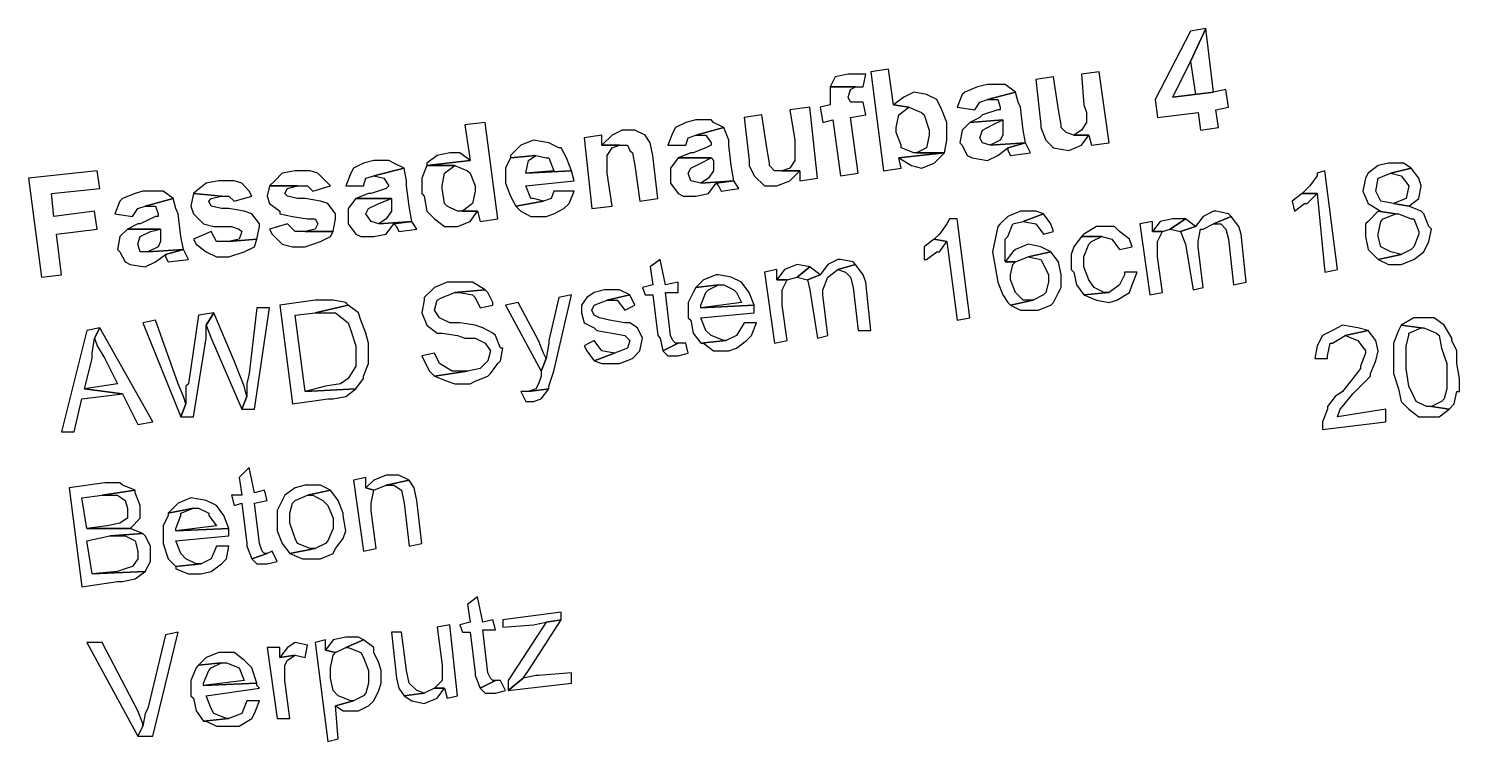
# Model space of a CAD drawing. Header units: metres. Extents: x 2713679.5 to 2713747.3, y 1226017.1 to 1226104.2.
# Drawn here: x 2713720.59 to 2713721.669, y 1226037.678 to 1226038.215 of the extents above; entities that cross this region are included whole.
import ezdxf

# ---------------------------------------------------------------- set-up
doc = ezdxf.new("R2010")
doc.units = ezdxf.units.M
doc.header["$MEASUREMENT"] = 0
doc.layers.add('texte', color=7, linetype='Continuous', true_color=0x000000)

msp = doc.modelspace()

# ---------------------------------------------------------------- linework, layer by layer
at = {"layer": 'texte'}
for points in [[(2713721.4775, 1226038.2151), (2713721.466, 1226038.2132), (2713721.4393, 1226038.1615), (2713721.4412, 1226038.1481), (2713721.4718, 1226038.1519), (2713721.4737, 1226038.1386), (2713721.4871, 1226038.1405), (2713721.4852, 1226038.1539), (2713721.4947, 1226038.1558), (2713721.4928, 1226038.1692), (2713721.4833, 1226038.1672), (2713721.4527, 1226038.1634), (2713721.466, 1226038.1902)], [(2713721.4775, 1226038.2151), (2713721.466, 1226038.1902), (2713721.4699, 1226038.1653), (2713721.4527, 1226038.1634), (2713721.4833, 1226038.1672)], [(2713721.2078, 1226038.1806), (2713721.2078, 1226038.1806), (2713721.1982, 1226038.1787), (2713721.1944, 1226038.1711), (2713721.1944, 1226038.1711), (2713721.2135, 1226038.1711), (2713721.2193, 1226038.1711), (2713721.2212, 1226038.1806), (2713721.2193, 1226038.1806)], [(2713721.2384, 1226038.1845), (2713721.225, 1226038.1826), (2713721.2346, 1226038.1079), (2713721.248, 1226038.1099), (2713721.2461, 1226038.1175), (2713721.2805, 1226038.1213), (2713721.2594, 1226038.1213), (2713721.2575, 1226038.1213), (2713721.248, 1226038.1252), (2713721.248, 1226038.1271), (2713721.2441, 1226038.1366), (2713721.2441, 1226038.1405), (2713721.2461, 1226038.15), (2713721.2537, 1226038.1558), (2713721.2422, 1226038.1577)], [(2713721.3627, 1226038.1787), (2713721.3494, 1226038.1768), (2713721.3532, 1226038.1424), (2713721.3532, 1226038.1405), (2713721.357, 1226038.1309), (2713721.3627, 1226038.1252), (2713721.3627, 1226038.1252), (2713721.3742, 1226038.1232), (2713721.3742, 1226038.1232), (2713721.3838, 1226038.1271), (2713721.3838, 1226038.1271), (2713721.3895, 1226038.1347), (2713721.378, 1226038.1347), (2713721.3723, 1226038.1366), (2713721.3685, 1226038.1405), (2713721.3685, 1226038.1424), (2713721.3666, 1226038.1539)], [(2713721.3972, 1226038.1826), (2713721.3838, 1226038.1806), (2713721.3857, 1226038.1577), (2713721.3876, 1226038.1519), (2713721.3876, 1226038.1443), (2713721.3838, 1226038.1386), (2713721.378, 1226038.1347), (2713721.3895, 1226038.1347), (2713721.3914, 1226038.1271), (2713721.4048, 1226038.129)], [(2713721.1944, 1226038.1711), (2713721.1944, 1226038.1615), (2713721.1944, 1226038.1577), (2713721.1868, 1226038.1558), (2713721.1887, 1226038.1443), (2713721.1963, 1226038.1462), (2713721.2021, 1226038.1041), (2713721.2154, 1226038.106), (2713721.2097, 1226038.1481), (2713721.2212, 1226038.15), (2713721.2193, 1226038.1596), (2713721.2097, 1226038.1596), (2713721.2078, 1226038.1634), (2713721.2097, 1226038.1692), (2713721.2135, 1226038.1711)], [(2713721.2575, 1226038.1672), (2713721.2499, 1226038.1634), (2713721.2422, 1226038.1577), (2713721.2537, 1226038.1558), (2713721.2537, 1226038.1558), (2713721.2633, 1226038.1519), (2713721.2652, 1226038.15), (2713721.269, 1226038.1386), (2713721.269, 1226038.1347), (2713721.2671, 1226038.1252), (2713721.2594, 1226038.1213), (2713721.2805, 1226038.1213), (2713721.2824, 1226038.1309), (2713721.2824, 1226038.1424), (2713721.2824, 1226038.1443), (2713721.2786, 1226038.1539), (2713721.2747, 1226038.1615), (2713721.2671, 1226038.1653)], [(2713721.313, 1226038.173), (2713721.3054, 1226038.1711), (2713721.2958, 1226038.1672), (2713721.2939, 1226038.1653), (2713721.2901, 1226038.1558), (2713721.3034, 1226038.1539), (2713721.3073, 1226038.1596), (2713721.313, 1226038.1615), (2713721.3341, 1226038.1672), (2713721.3264, 1226038.173), (2713721.3226, 1226038.173)], [(2713721.3341, 1226038.1672), (2713721.313, 1226038.1615), (2713721.3207, 1226038.1615), (2713721.3226, 1226038.1558), (2713721.3226, 1226038.1539), (2713721.3207, 1226038.1539), (2713721.3092, 1226038.15), (2713721.3073, 1226038.1481), (2713721.2996, 1226038.1443), (2713721.3245, 1226038.1462), (2713721.3245, 1226038.1424), (2713721.3245, 1226038.1347), (2713721.3226, 1226038.1309), (2713721.3149, 1226038.1271), (2713721.3417, 1226038.129), (2713721.3398, 1226038.1386), (2713721.3379, 1226038.1558), (2713721.336, 1226038.1596)], [(2713721.1791, 1226038.1558), (2713721.1638, 1226038.1539), (2713721.1676, 1226038.1309), (2713721.1676, 1226038.1252), (2713721.1676, 1226038.1156), (2713721.1638, 1226038.1099), (2713721.1581, 1226038.1079), (2713721.1714, 1226038.1079), (2713721.1714, 1226038.1003), (2713721.1848, 1226038.1022)], [(2713721.093, 1226038.1462), (2713721.0854, 1226038.1443), (2713721.0777, 1226038.1405), (2713721.0758, 1226038.1366), (2713721.072, 1226038.1271), (2713721.0854, 1226038.1271), (2713721.0873, 1226038.1328), (2713721.093, 1226038.1347), (2713721.1141, 1226038.1405), (2713721.1064, 1226038.1443), (2713721.1045, 1226038.1462)], [(2713721.1428, 1226038.15), (2713721.1294, 1226038.1481), (2713721.1332, 1226038.1156), (2713721.1332, 1226038.1118), (2713721.137, 1226038.1041), (2713721.1447, 1226038.0965), (2713721.1447, 1226038.0965), (2713721.1542, 1226038.0965), (2713721.1542, 1226038.0965), (2713721.1638, 1226038.1003), (2713721.1638, 1226038.1003), (2713721.1714, 1226038.1079), (2713721.1581, 1226038.1079), (2713721.1523, 1226038.1079), (2713721.1485, 1226038.1118), (2713721.1485, 1226038.1137), (2713721.1466, 1226038.1252)], [(2713721.2996, 1226038.1443), (2713721.2939, 1226038.1386), (2713721.292, 1226038.129), (2713721.2939, 1226038.1271), (2713721.2977, 1226038.1194), (2713721.3015, 1226038.1175), (2713721.313, 1226038.1156), (2713721.3207, 1226038.1194), (2713721.3283, 1226038.1252), (2713721.3417, 1226038.129), (2713721.3417, 1226038.129), (2713721.3149, 1226038.1271), (2713721.3092, 1226038.129), (2713721.3073, 1226038.1328), (2713721.3092, 1226038.1386), (2713721.3168, 1226038.1424), (2713721.3245, 1226038.1462)], [(2713720.9342, 1226038.1443), (2713720.9189, 1226038.1424), (2713720.9228, 1226038.1156), (2713720.8902, 1226038.1118), (2713720.9113, 1226038.1118), (2713720.9113, 1226038.1118), (2713720.9208, 1226038.1079), (2713720.9228, 1226038.106), (2713720.9266, 1226038.0965), (2713720.9266, 1226038.0926), (2713720.9247, 1226038.0831), (2713720.917, 1226038.0773), (2713720.9285, 1226038.0773), (2713720.9304, 1226038.0697), (2713720.9438, 1226038.0716)], [(2713721.0222, 1226038.1347), (2713721.0088, 1226038.1328), (2713721.0146, 1226038.0793), (2713721.0299, 1226038.0812), (2713721.0261, 1226038.106), (2713721.0261, 1226038.1099), (2713721.0261, 1226038.1194), (2713721.0299, 1226038.1252), (2713721.0356, 1226038.1271), (2713721.0222, 1226038.1271)], [(2713721.0395, 1226038.1386), (2713721.0375, 1226038.1386), (2713721.0299, 1226038.1347), (2713721.0222, 1226038.1271), (2713721.0356, 1226038.1271), (2713721.0414, 1226038.1271), (2713721.0433, 1226038.1232), (2713721.0452, 1226038.1213), (2713721.0471, 1226038.1118), (2713721.0509, 1226038.085), (2713721.0643, 1226038.0869), (2713721.0605, 1226038.1194), (2713721.0586, 1226038.129), (2713721.0548, 1226038.1347), (2713721.0471, 1226038.1386)], [(2713721.1141, 1226038.1405), (2713721.093, 1226038.1347), (2713721.1007, 1226038.1347), (2713721.1045, 1226038.129), (2713721.1045, 1226038.1271), (2713721.1007, 1226038.1252), (2713721.0911, 1226038.1213), (2713721.0892, 1226038.1213), (2713721.0796, 1226038.1175), (2713721.1045, 1226038.1175), (2713721.1064, 1226038.1156), (2713721.1064, 1226038.1079), (2713721.1026, 1226038.1022), (2713721.0968, 1226038.0984), (2713721.1217, 1226038.1003), (2713721.1198, 1226038.1118), (2713721.1179, 1226038.1271), (2713721.1179, 1226038.1309)], [(2713720.9706, 1226038.1309), (2713720.9706, 1226038.1309), (2713720.961, 1226038.1271), (2713720.9534, 1226038.1194), (2713720.9534, 1226038.1175), (2713720.9725, 1226038.1194), (2713720.9801, 1226038.1175), (2713720.9821, 1226038.1175), (2713720.9859, 1226038.1079), (2713720.9648, 1226038.106), (2713720.9993, 1226038.1079), (2713720.9955, 1226038.1175), (2713720.9916, 1226038.1252), (2713720.9897, 1226038.1252), (2713720.9821, 1226038.129)], [(2713721.3417, 1226038.129), (2713721.3283, 1226038.1252), (2713721.3283, 1226038.1232), (2713721.3302, 1226038.1194), (2713721.3455, 1226038.1213)], [(2713720.8501, 1226038.1156), (2713720.8424, 1226038.1137), (2713720.8348, 1226038.1099), (2713720.8328, 1226038.106), (2713720.829, 1226038.0965), (2713720.8424, 1226038.0965), (2713720.8443, 1226038.1022), (2713720.8501, 1226038.1041), (2713720.873, 1226038.1099), (2713720.8654, 1226038.1137), (2713720.8615, 1226038.1156)], [(2713720.9075, 1226038.1213), (2713720.8979, 1226038.1194), (2713720.8902, 1226038.1137), (2713720.8902, 1226038.1118), (2713720.9228, 1226038.1156), (2713720.9151, 1226038.1213)], [(2713720.9534, 1226038.1175), (2713720.9495, 1226038.1099), (2713720.9495, 1226038.0984), (2713720.9534, 1226038.0888), (2713720.9572, 1226038.0812), (2713720.9782, 1226038.085), (2713720.9706, 1226038.0869), (2713720.9687, 1226038.0869), (2713720.9648, 1226038.0965), (2713721.0012, 1226038.1003), (2713720.9993, 1226038.1079), (2713720.9648, 1226038.106), (2713720.9648, 1226038.106), (2713720.9668, 1226038.1156), (2713720.9725, 1226038.1194)], [(2713721.0796, 1226038.1175), (2713721.0739, 1226038.1099), (2713721.0739, 1226038.1022), (2713721.0739, 1226038.0984), (2713721.0796, 1226038.0907), (2713721.0834, 1226038.0888), (2713721.093, 1226038.0888), (2713721.1026, 1226038.0907), (2713721.1083, 1226038.0984), (2713721.1217, 1226038.1003), (2713721.1217, 1226038.1003), (2713721.0968, 1226038.0984), (2713721.0892, 1226038.1003), (2713721.0873, 1226038.106), (2713721.0892, 1226038.1099), (2713721.0968, 1226038.1137), (2713721.1045, 1226038.1175)], [(2713721.2805, 1226038.1213), (2713721.2461, 1226038.1175), (2713721.2461, 1226038.1175), (2713721.2556, 1226038.1118), (2713721.2633, 1226038.1099), (2713721.2728, 1226038.1137), (2713721.2786, 1226038.1194)], [(2713721.6153, 1226038.1137), (2713721.6076, 1226038.1118), (2713721.6, 1226038.106), (2713721.598, 1226038.1022), (2713721.5961, 1226038.0926), (2713721.6, 1226038.0831), (2713721.6, 1226038.0831), (2713721.6095, 1226038.0773), (2713721.6076, 1226038.0773), (2713721.621, 1226038.0754), (2713721.6229, 1226038.0754), (2713721.6325, 1226038.0716), (2713721.6344, 1226038.0716), (2713721.6382, 1226038.062), (2713721.6382, 1226038.0601), (2713721.6344, 1226038.0506), (2713721.6325, 1226038.0486), (2713721.6248, 1226038.0448), (2713721.6076, 1226038.041), (2713721.6153, 1226038.0372), (2713721.6248, 1226038.0372), (2713721.6344, 1226038.041), (2713721.642, 1226038.0467), (2713721.6459, 1226038.0544), (2713721.6478, 1226038.0639), (2713721.6459, 1226038.0659), (2713721.642, 1226038.0754), (2713721.6401, 1226038.0773), (2713721.6306, 1226038.0812), (2713721.6306, 1226038.0812), (2713721.6191, 1226038.0831), (2713721.6095, 1226038.085), (2713721.6057, 1226038.0926), (2713721.6076, 1226038.1022), (2713721.6172, 1226038.106), (2713721.6325, 1226038.1099), (2713721.6267, 1226038.1137)], [(2713720.6416, 1226038.1079), (2713720.5899, 1226038.1022), (2713720.5995, 1226038.0276), (2713720.6148, 1226038.0295), (2713720.6109, 1226038.0601), (2713720.6416, 1226038.0639), (2713720.6396, 1226038.0773), (2713720.609, 1226038.0735), (2713720.6071, 1226038.0907), (2713720.6435, 1226038.0946)], [(2713720.7908, 1226038.1079), (2713720.7812, 1226038.106), (2713720.7755, 1226038.1003), (2713720.7716, 1226038.0965), (2713720.7927, 1226038.0965), (2713720.8003, 1226038.0965), (2713720.8042, 1226038.0926), (2713720.8175, 1226038.0965), (2713720.8156, 1226038.0984), (2713720.808, 1226038.106), (2713720.8022, 1226038.1079)], [(2713720.873, 1226038.1099), (2713720.8501, 1226038.1041), (2713720.8577, 1226038.1022), (2713720.8615, 1226038.0965), (2713720.8615, 1226038.0965), (2713720.8596, 1226038.0946), (2713720.8482, 1226038.0907), (2713720.8462, 1226038.0907), (2713720.8367, 1226038.0869), (2713720.8635, 1226038.0869), (2713720.8635, 1226038.0831), (2713720.8635, 1226038.0773), (2713720.8596, 1226038.0716), (2713720.8539, 1226038.0678), (2713720.8788, 1226038.0697), (2713720.8768, 1226038.0812), (2713720.8749, 1226038.0965), (2713720.8749, 1226038.1003)], [(2713720.8902, 1226038.1118), (2713720.8864, 1226038.1022), (2713720.8864, 1226038.0907), (2713720.8883, 1226038.0888), (2713720.8902, 1226038.0773), (2713720.896, 1226038.0716), (2713720.9036, 1226038.0659), (2713720.9132, 1226038.0659), (2713720.9228, 1226038.0697), (2713720.9228, 1226038.0697), (2713720.9285, 1226038.0773), (2713720.917, 1226038.0773), (2713720.9132, 1226038.0773), (2713720.9055, 1226038.0812), (2713720.9036, 1226038.0831), (2713720.9017, 1226038.0946), (2713720.9017, 1226038.0965), (2713720.9036, 1226038.106), (2713720.9113, 1226038.1118)], [(2713721.5674, 1226038.1079), (2713721.5617, 1226038.106), (2713721.5617, 1226038.1041), (2713721.556, 1226038.0965), (2713721.5502, 1226038.0907), (2713721.5617, 1226038.0907), (2713721.5674, 1226038.0314), (2713721.577, 1226038.0333)], [(2713721.6325, 1226038.1099), (2713721.6172, 1226038.106), (2713721.6248, 1226038.1041), (2713721.6306, 1226038.0965), (2713721.6286, 1226038.0869), (2713721.6191, 1226038.0831), (2713721.6306, 1226038.0812), (2713721.6382, 1226038.0869), (2713721.6401, 1226038.0965), (2713721.6382, 1226038.1022)], [(2713720.676, 1226038.0926), (2713720.6702, 1226038.0907), (2713720.6607, 1226038.0869), (2713720.6588, 1226038.085), (2713720.6549, 1226038.0754), (2713720.6683, 1226038.0735), (2713720.6722, 1226038.0793), (2713720.6779, 1226038.0812), (2713720.6989, 1226038.0869), (2713720.6913, 1226038.0926), (2713720.6875, 1226038.0926)], [(2713720.7142, 1226038.0907), (2713720.7123, 1226038.0812), (2713720.7142, 1226038.0754), (2713720.72, 1226038.0697), (2713720.7219, 1226038.0678), (2713720.7295, 1226038.0659), (2713720.7429, 1226038.0659), (2713720.7487, 1226038.0639), (2713720.7506, 1226038.062), (2713720.7487, 1226038.0563), (2713720.741, 1226038.0544), (2713720.7621, 1226038.0563), (2713720.764, 1226038.0659), (2713720.764, 1226038.0678), (2713720.7582, 1226038.0754), (2713720.7525, 1226038.0773), (2713720.741, 1226038.0793), (2713720.7353, 1226038.0793), (2713720.7276, 1226038.0812), (2713720.7257, 1226038.085), (2713720.7276, 1226038.0869), (2713720.7353, 1226038.0888)], [(2713720.7334, 1226038.1003), (2713720.7238, 1226038.0984), (2713720.7162, 1226038.0926), (2713720.7142, 1226038.0907), (2713720.7353, 1226038.0888), (2713720.741, 1226038.0888), (2713720.7449, 1226038.085), (2713720.7582, 1226038.0888), (2713720.7563, 1226038.0926), (2713720.7506, 1226038.0984), (2713720.7449, 1226038.1003)], [(2713720.7716, 1226038.0965), (2713720.7697, 1226038.0888), (2713720.7716, 1226038.0831), (2713720.7793, 1226038.0773), (2713720.7793, 1226038.0754), (2713720.7889, 1226038.0735), (2713720.8003, 1226038.0716), (2713720.8061, 1226038.0716), (2713720.808, 1226038.0678), (2713720.8061, 1226038.0639), (2713720.7984, 1226038.062), (2713720.8195, 1226038.062), (2713720.8214, 1226038.0716), (2713720.8214, 1226038.0754), (2713720.8156, 1226038.0831), (2713720.8099, 1226038.085), (2713720.7984, 1226038.0869), (2713720.7927, 1226038.0869), (2713720.785, 1226038.0888), (2713720.7831, 1226038.0907), (2713720.785, 1226038.0946), (2713720.7927, 1226038.0965)], [(2713720.9859, 1226038.0926), (2713720.984, 1226038.0869), (2713720.9782, 1226038.085), (2713720.9572, 1226038.0812), (2713720.961, 1226038.0773), (2713720.9687, 1226038.0735), (2713720.9801, 1226038.0735), (2713720.9859, 1226038.0754), (2713720.9935, 1226038.0793), (2713720.9974, 1226038.0831), (2713721.0012, 1226038.0926)], [(2713721.1217, 1226038.1003), (2713721.1083, 1226038.0984), (2713721.1102, 1226038.0965), (2713721.1121, 1226038.0926), (2713721.1255, 1226038.0946)], [(2713721.5502, 1226038.0907), (2713721.5426, 1226038.085), (2713721.5445, 1226038.0773), (2713721.5445, 1226038.0773), (2713721.5521, 1226038.0831), (2713721.554, 1226038.0831), (2713721.5617, 1226038.0907)], [(2713720.6989, 1226038.0869), (2713720.6779, 1226038.0812), (2713720.6855, 1226038.0812), (2713720.6875, 1226038.0754), (2713720.6875, 1226038.0735), (2713720.6855, 1226038.0735), (2713720.6741, 1226038.0678), (2713720.6722, 1226038.0678), (2713720.6645, 1226038.0639), (2713720.6894, 1226038.0639), (2713720.6894, 1226038.062), (2713720.6894, 1226038.0544), (2713720.6875, 1226038.0506), (2713720.6798, 1226038.0467), (2713720.7066, 1226038.0486), (2713720.7047, 1226038.0582), (2713720.7028, 1226038.0754), (2713720.7009, 1226038.0793)], [(2713720.8367, 1226038.0869), (2713720.8309, 1226038.0793), (2713720.8309, 1226038.0716), (2713720.8309, 1226038.0678), (2713720.8367, 1226038.0601), (2713720.8405, 1226038.0582), (2713720.8501, 1226038.0582), (2713720.8596, 1226038.0601), (2713720.8654, 1226038.0678), (2713720.8788, 1226038.0697), (2713720.8788, 1226038.0697), (2713720.8539, 1226038.0678), (2713720.8482, 1226038.0697), (2713720.8443, 1226038.0754), (2713720.8462, 1226038.0793), (2713720.8539, 1226038.0831), (2713720.8635, 1226038.0869)], [(2713720.8788, 1226038.0697), (2713720.8654, 1226038.0678), (2713720.8673, 1226038.0659), (2713720.8692, 1226038.062), (2713720.8826, 1226038.0639)], [(2713721.2901, 1226038.0716), (2713721.2843, 1226038.0716), (2713721.2824, 1226038.0678), (2713721.2767, 1226038.0601), (2713721.2728, 1226038.0563), (2713721.2824, 1226038.0544), (2713721.2901, 1226037.9951), (2713721.2996, 1226037.997)], [(2713721.3398, 1226038.0773), (2713721.3379, 1226038.0773), (2713721.3283, 1226038.0735), (2713721.3226, 1226038.0678), (2713721.3207, 1226038.0659), (2713721.3187, 1226038.0563), (2713721.3168, 1226038.0467), (2713721.3187, 1226038.0353), (2713721.3207, 1226038.0238), (2713721.3245, 1226038.0142), (2713721.3283, 1226038.0085), (2713721.3302, 1226038.0066), (2713721.3474, 1226038.0104), (2713721.3398, 1226038.0104), (2713721.3341, 1226038.0161), (2713721.3302, 1226038.0257), (2713721.3302, 1226038.0295), (2713721.3321, 1226038.0372), (2713721.3341, 1226038.0391), (2713721.3264, 1226038.0391), (2713721.3264, 1226038.0486), (2713721.3264, 1226038.0563), (2713721.3283, 1226038.0582), (2713721.3321, 1226038.0678), (2713721.3398, 1226038.0697), (2713721.3551, 1226038.0754), (2713721.3494, 1226038.0773)], [(2713721.3551, 1226038.0754), (2713721.3398, 1226038.0697), (2713721.3398, 1226038.0697), (2713721.3494, 1226038.0678), (2713721.3551, 1226038.0601), (2713721.3627, 1226038.062), (2713721.3608, 1226038.0678)], [(2713721.4374, 1226038.0697), (2713721.4278, 1226038.0678), (2713721.4354, 1226038.0142), (2713721.445, 1226038.0161), (2713721.4412, 1226038.0429), (2713721.4412, 1226038.0448), (2713721.4412, 1226038.0544), (2713721.445, 1226038.062), (2713721.4374, 1226038.062)], [(2713721.4527, 1226038.0716), (2713721.4431, 1226038.0697), (2713721.4374, 1226038.062), (2713721.445, 1226038.062), (2713721.4507, 1226038.0639), (2713721.4622, 1226038.0716), (2713721.4622, 1226038.0716)], [(2713721.4622, 1226038.0716), (2713721.4507, 1226038.0639), (2713721.4584, 1226038.062), (2713721.4699, 1226038.0659)], [(2713721.4852, 1226038.0773), (2713721.4833, 1226038.0773), (2713721.4756, 1226038.0735), (2713721.4699, 1226038.0659), (2713721.4584, 1226038.062), (2713721.4622, 1226038.0525), (2713721.468, 1226038.018), (2713721.4756, 1226038.0199), (2713721.4718, 1226038.0506), (2713721.4718, 1226038.0544), (2713721.4737, 1226038.0639), (2713721.4756, 1226038.0639), (2713721.4833, 1226038.0678), (2713721.4967, 1226038.0735), (2713721.4947, 1226038.0754)], [(2713721.4967, 1226038.0735), (2713721.4833, 1226038.0678), (2713721.489, 1226038.0678), (2713721.4928, 1226038.0639), (2713721.4947, 1226038.0563), (2713721.4986, 1226038.0219), (2713721.5081, 1226038.0238), (2713721.5043, 1226038.0601), (2713721.5024, 1226038.0659)], [(2713721.6076, 1226038.0773), (2713721.6, 1226038.0697), (2713721.598, 1226038.0678), (2713721.598, 1226038.0582), (2713721.6, 1226038.0486), (2713721.6076, 1226038.041), (2713721.6248, 1226038.0448), (2713721.6172, 1226038.0467), (2713721.6095, 1226038.0506), (2713721.6076, 1226038.0582), (2713721.6076, 1226038.0601), (2713721.6095, 1226038.0697), (2713721.6114, 1226038.0716), (2713721.621, 1226038.0754)], [(2713720.6645, 1226038.0639), (2713720.6588, 1226038.0582), (2713720.6569, 1226038.0486), (2713720.6588, 1226038.0467), (2713720.6626, 1226038.0391), (2713720.6664, 1226038.0372), (2713720.6779, 1226038.0353), (2713720.6855, 1226038.0391), (2713720.6932, 1226038.0448), (2713720.7066, 1226038.0486), (2713720.7066, 1226038.0486), (2713720.6798, 1226038.0467), (2713720.6741, 1226038.0467), (2713720.6722, 1226038.0525), (2713720.6741, 1226038.0582), (2713720.6817, 1226038.062), (2713720.6894, 1226038.0639)], [(2713720.7276, 1226038.062), (2713720.7142, 1226038.0563), (2713720.7162, 1226038.0525), (2713720.7238, 1226038.0467), (2713720.7315, 1226038.0429), (2713720.741, 1226038.0429), (2713720.7525, 1226038.0467), (2713720.7602, 1226038.0506), (2713720.7621, 1226038.0563), (2713720.741, 1226038.0544), (2713720.7315, 1226038.0544)], [(2713720.785, 1226038.0678), (2713720.7716, 1226038.0639), (2713720.7735, 1226038.0601), (2713720.7812, 1226038.0525), (2713720.7889, 1226038.0506), (2713720.7984, 1226038.0506), (2713720.8099, 1226038.0544), (2713720.8175, 1226038.0582), (2713720.8195, 1226038.062), (2713720.7984, 1226038.062), (2713720.7908, 1226038.062)], [(2713721.3838, 1226038.0582), (2713721.378, 1226038.0506), (2713721.3761, 1226038.0448), (2713721.3761, 1226038.0333), (2713721.378, 1226038.0314), (2713721.38, 1226038.0219), (2713721.3857, 1226038.0142), (2713721.4048, 1226038.0161), (2713721.401, 1226038.0161), (2713721.3934, 1226038.0199), (2713721.3895, 1226038.0257), (2713721.3857, 1226038.0353), (2713721.3857, 1226038.0429), (2713721.3895, 1226038.0525), (2713721.3914, 1226038.0544), (2713721.3991, 1226038.0582)], [(2713721.3972, 1226038.0659), (2713721.3953, 1226038.0659), (2713721.3857, 1226038.0601), (2713721.3838, 1226038.0582), (2713721.3991, 1226038.0582), (2713721.4067, 1226038.0563), (2713721.4125, 1226038.0486), (2713721.422, 1226038.0506), (2713721.4201, 1226038.0563), (2713721.4125, 1226038.062), (2713721.4087, 1226038.0659)], [(2713720.7066, 1226038.0486), (2713720.6932, 1226038.0448), (2713720.6932, 1226038.0429), (2713720.6951, 1226038.0391), (2713720.7104, 1226038.041)], [(2713721.2728, 1226038.0563), (2713721.2652, 1226038.0506), (2713721.2652, 1226038.041), (2713721.2671, 1226038.041), (2713721.2747, 1226038.0467), (2713721.2767, 1226038.0467), (2713721.2824, 1226038.0544)], [(2713721.3436, 1226038.0525), (2713721.3436, 1226038.0525), (2713721.3341, 1226038.0486), (2713721.3321, 1226038.0467), (2713721.3264, 1226038.0391), (2713721.3341, 1226038.0391), (2713721.3436, 1226038.0429), (2713721.3608, 1226038.0467), (2713721.3532, 1226038.0506)], [(2713721.0662, 1226038.041), (2713721.0586, 1226038.0353), (2713721.0605, 1226038.0219), (2713721.0528, 1226038.0199), (2713721.0548, 1226038.0142), (2713721.0605, 1226038.0142), (2713721.0643, 1226037.9836), (2713721.0662, 1226037.9817), (2713721.0681, 1226037.9721), (2713721.0796, 1226037.9779), (2713721.0777, 1226037.9779), (2713721.0758, 1226037.9798), (2713721.0739, 1226037.9836), (2713721.0701, 1226038.0161), (2713721.0796, 1226038.0161), (2713721.0796, 1226038.0238), (2713721.0701, 1226038.0219)], [(2713721.1695, 1226038.0372), (2713721.16, 1226038.0333), (2713721.1542, 1226038.0257), (2713721.1619, 1226038.0257), (2713721.1695, 1226038.0276), (2713721.1791, 1226038.0353), (2713721.1791, 1226038.0353)], [(2713721.2021, 1226038.041), (2713721.2001, 1226038.041), (2713721.1925, 1226038.0372), (2713721.1868, 1226038.0295), (2713721.1772, 1226038.0257), (2713721.1791, 1226038.018), (2713721.1848, 1226037.9817), (2713721.1925, 1226037.9836), (2713721.1887, 1226038.0142), (2713721.1887, 1226038.018), (2713721.1925, 1226038.0276), (2713721.1925, 1226038.0276), (2713721.2001, 1226038.0333), (2713721.2135, 1226038.0372), (2713721.2116, 1226038.0391)], [(2713721.2135, 1226038.0372), (2713721.2001, 1226038.0333), (2713721.2059, 1226038.0314), (2713721.2097, 1226038.0276), (2713721.2116, 1226038.0199), (2713721.2154, 1226037.9874), (2713721.225, 1226037.9874), (2713721.2212, 1226038.0238), (2713721.2193, 1226038.0295)], [(2713721.3608, 1226038.0467), (2713721.3436, 1226038.0429), (2713721.3436, 1226038.0429), (2713721.3532, 1226038.041), (2713721.3551, 1226038.0372), (2713721.3589, 1226038.0295), (2713721.3589, 1226038.0238), (2713721.357, 1226038.0161), (2713721.3551, 1226038.0142), (2713721.3474, 1226038.0104), (2713721.3302, 1226038.0066), (2713721.3379, 1226038.0027), (2713721.3494, 1226038.0027), (2713721.3513, 1226038.0027), (2713721.3608, 1226038.0066), (2713721.3627, 1226038.0085), (2713721.3666, 1226038.0161), (2713721.3685, 1226038.0199), (2713721.3685, 1226038.0295), (2713721.3666, 1226038.0391)], [(2713721.1102, 1226038.0295), (2713721.1083, 1226038.0295), (2713721.0988, 1226038.0257), (2713721.093, 1226038.0199), (2713721.1102, 1226038.0219), (2713721.1141, 1226038.0219), (2713721.1217, 1226038.018), (2713721.1236, 1226038.0161), (2713721.1274, 1226038.0085), (2713721.0968, 1226038.0046), (2713721.137, 1226038.0066), (2713721.1332, 1226038.0161), (2713721.1274, 1226038.0238), (2713721.1274, 1226038.0238), (2713721.1198, 1226038.0276)], [(2713721.1542, 1226038.0333), (2713721.1447, 1226038.0314), (2713721.1523, 1226037.9779), (2713721.1619, 1226037.9798), (2713721.1581, 1226038.0066), (2713721.1581, 1226038.0085), (2713721.1581, 1226038.018), (2713721.1619, 1226038.0257), (2713721.1542, 1226038.0257)], [(2713721.1791, 1226038.0353), (2713721.1695, 1226038.0276), (2713721.1772, 1226038.0257), (2713721.1868, 1226038.0295)], [(2713721.4163, 1226038.0314), (2713721.4163, 1226038.0295), (2713721.4125, 1226038.0219), (2713721.4048, 1226038.0161), (2713721.3857, 1226038.0142), (2713721.3857, 1226038.0142), (2713721.3953, 1226038.0104), (2713721.4048, 1226038.0085), (2713721.4106, 1226038.0104), (2713721.4201, 1226038.0161), (2713721.422, 1226038.0219), (2713721.4259, 1226038.0314)], [(2713720.9094, 1226038.0238), (2713720.9055, 1226038.0238), (2713720.896, 1226038.0199), (2713720.8941, 1226038.018), (2713720.8883, 1226038.0123), (2713720.8883, 1226038.0104), (2713720.8864, 1226038.0008), (2713720.8902, 1226037.9913), (2713720.8902, 1226037.9913), (2713720.8979, 1226037.9855), (2713720.9017, 1226037.9855), (2713720.9132, 1226037.9836), (2713720.9189, 1226037.9817), (2713720.9266, 1226037.9817), (2713720.9342, 1226037.9779), (2713720.9381, 1226037.9721), (2713720.9362, 1226037.9645), (2713720.9304, 1226037.9587), (2713720.9304, 1226037.9587), (2713720.9208, 1226037.9568), (2713720.896, 1226037.953), (2713720.9055, 1226037.9492), (2713720.9113, 1226037.9473), (2713720.9228, 1226037.9473), (2713720.9266, 1226037.9492), (2713720.9362, 1226037.953), (2713720.9381, 1226037.9549), (2713720.9438, 1226037.9626), (2713720.9457, 1226037.9645), (2713720.9476, 1226037.974), (2713720.9457, 1226037.974), (2713720.9419, 1226037.9836), (2713720.94, 1226037.9855), (2713720.9323, 1226037.9893), (2713720.9266, 1226037.9913), (2713720.9151, 1226037.9932), (2713720.9075, 1226037.9932), (2713720.8998, 1226037.997), (2713720.896, 1226038.0027), (2713720.8979, 1226038.0104), (2713720.9017, 1226038.0123), (2713720.9113, 1226038.0161), (2713720.9342, 1226038.018), (2713720.9247, 1226038.0238), (2713720.9208, 1226038.0238)], [(2713720.9342, 1226038.018), (2713720.9113, 1226038.0161), (2713720.9151, 1226038.0161), (2713720.9247, 1226038.0142), (2713720.9266, 1226038.0123), (2713720.9304, 1226038.0046), (2713720.94, 1226038.0066), (2713720.94, 1226038.0085), (2713720.9362, 1226038.0161)], [(2713721.0241, 1226038.018), (2713721.0165, 1226038.0161), (2713721.0108, 1226038.0123), (2713721.0069, 1226038.0066), (2713721.0069, 1226038.0008), (2713721.0088, 1226037.9932), (2713721.0165, 1226037.9893), (2713721.0184, 1226037.9874), (2713721.0299, 1226037.9855), (2713721.0395, 1226037.9836), (2713721.0433, 1226037.9798), (2713721.0414, 1226037.974), (2713721.0318, 1226037.9702), (2713721.0165, 1226037.9645), (2713721.0222, 1226037.9626), (2713721.0337, 1226037.9626), (2713721.0356, 1226037.9626), (2713721.0452, 1226037.9664), (2713721.0452, 1226037.9664), (2713721.0509, 1226037.9721), (2713721.0528, 1226037.9817), (2713721.049, 1226037.9893), (2713721.0433, 1226037.9932), (2713721.0395, 1226037.9932), (2713721.028, 1226037.9951), (2713721.0203, 1226037.997), (2713721.0165, 1226037.9989), (2713721.0146, 1226038.0027), (2713721.0165, 1226038.0066), (2713721.0261, 1226038.0104), (2713721.0433, 1226038.0142), (2713721.0356, 1226038.018), (2713721.0337, 1226038.018)], [(2713721.093, 1226038.0199), (2713721.0911, 1226038.0161), (2713721.0873, 1226038.0085), (2713721.0873, 1226037.997), (2713721.0892, 1226037.9951), (2713721.0911, 1226037.9855), (2713721.0968, 1226037.9779), (2713721.116, 1226037.9798), (2713721.1141, 1226037.9798), (2713721.1045, 1226037.9836), (2713721.1007, 1226037.9874), (2713721.0968, 1226037.997), (2713721.137, 1226038.0008), (2713721.137, 1226038.0046), (2713721.137, 1226038.0066), (2713721.0968, 1226038.0046), (2713721.0968, 1226038.0066), (2713721.1007, 1226038.0161), (2713721.1026, 1226038.018), (2713721.1102, 1226038.0219)], [(2713720.7716, 1226038.0046), (2713720.7621, 1226038.0046), (2713720.7563, 1226037.9549), (2713720.7544, 1226037.9473), (2713720.7544, 1226037.9377), (2713720.7506, 1226037.9281), (2713720.7602, 1226037.9281)], [(2713720.8061, 1226038.0104), (2713720.7793, 1226038.0066), (2713720.7889, 1226037.932), (2713720.8156, 1226037.9358), (2713720.8195, 1226037.9358), (2713720.829, 1226037.9377), (2713720.8367, 1226037.9434), (2713720.7984, 1226037.9415), (2713720.7908, 1226037.9989), (2713720.8061, 1226038.0008), (2713720.8309, 1226038.0066), (2713720.829, 1226038.0085), (2713720.8195, 1226038.0104), (2713720.8175, 1226038.0104)], [(2713720.8309, 1226038.0066), (2713720.8061, 1226038.0008), (2713720.8099, 1226038.0008), (2713720.8195, 1226038.0008), (2713720.8214, 1226038.0008), (2713720.8309, 1226037.9932), (2713720.8328, 1226037.9874), (2713720.8367, 1226037.9759), (2713720.8367, 1226037.9721), (2713720.8367, 1226037.9626), (2713720.8367, 1226037.9606), (2713720.8309, 1226037.9511), (2713720.8252, 1226037.9473), (2713720.8252, 1226037.9473), (2713720.8137, 1226037.9453), (2713720.7984, 1226037.9415), (2713720.8367, 1226037.9434), (2713720.8424, 1226037.9511), (2713720.8424, 1226037.953), (2713720.8462, 1226037.9626), (2713720.8462, 1226037.9664), (2713720.8462, 1226037.9779), (2713720.8443, 1226037.9855), (2713720.8405, 1226037.9951), (2713720.8386, 1226038.0008)], [(2713720.9591, 1226038.0085), (2713720.9495, 1226038.0066), (2713720.9763, 1226037.9568), (2713720.9801, 1226037.9664), (2713720.9782, 1226037.9702), (2713720.9744, 1226037.9798)], [(2713720.9993, 1226038.0142), (2713720.9897, 1226038.0123), (2713720.9821, 1226037.9798), (2713720.9821, 1226037.9779), (2713720.9801, 1226037.9664), (2713720.9763, 1226037.9568), (2713720.9763, 1226037.953), (2713720.9744, 1226037.9473), (2713720.9725, 1226037.9434), (2713720.9668, 1226037.9415), (2713720.9821, 1226037.9434), (2713720.9821, 1226037.9453), (2713720.9859, 1226037.9568)], [(2713721.0433, 1226038.0142), (2713721.0261, 1226038.0104), (2713721.0337, 1226038.0104), (2713721.0395, 1226038.0027), (2713721.0471, 1226038.0066)], [(2713720.6855, 1226037.9951), (2713720.676, 1226037.9932), (2713720.7047, 1226037.9224), (2713720.7085, 1226037.932), (2713720.7066, 1226037.9377), (2713720.7028, 1226037.9473)], [(2713720.7295, 1226038.0008), (2713720.7181, 1226037.9989), (2713720.7104, 1226037.9473), (2713720.7085, 1226037.9453), (2713720.7085, 1226037.932), (2713720.7047, 1226037.9224), (2713720.7142, 1226037.9224), (2713720.7238, 1226037.9817), (2713720.7238, 1226037.9913)], [(2713720.7295, 1226038.0008), (2713720.7238, 1226037.9913), (2713720.7276, 1226037.9817), (2713720.7506, 1226037.9281), (2713720.7544, 1226037.9377), (2713720.7525, 1226037.9453), (2713720.7487, 1226037.9549), (2713720.7449, 1226037.9645)], [(2713721.6382, 1226037.997), (2713721.6344, 1226037.997), (2713721.6248, 1226037.9913), (2713721.6401, 1226037.9893), (2713721.642, 1226037.9893), (2713721.6516, 1226037.9855), (2713721.6535, 1226037.9836), (2713721.6554, 1226037.974), (2713721.6593, 1226037.9626), (2713721.6593, 1226037.9549), (2713721.6593, 1226037.9434), (2713721.6573, 1226037.9358), (2713721.6554, 1226037.9339), (2713721.6478, 1226037.93), (2713721.6612, 1226037.9281), (2713721.665, 1226037.932), (2713721.6669, 1226037.9415), (2713721.6688, 1226037.9415), (2713721.6688, 1226037.9511), (2713721.6669, 1226037.9626), (2713721.6669, 1226037.9721), (2713721.6631, 1226037.9798), (2713721.6631, 1226037.9817), (2713721.6573, 1226037.9913), (2713721.6573, 1226037.9913), (2713721.6497, 1226037.997), (2713721.6478, 1226037.997)], [(2713720.6435, 1226037.9893), (2713720.6339, 1226037.9874), (2713720.6148, 1226037.9109), (2713720.6243, 1226037.9109), (2713720.6301, 1226037.9358), (2713720.6607, 1226037.9396), (2713720.632, 1226037.9434), (2713720.6377, 1226037.9664), (2713720.6377, 1226037.9702), (2713720.6396, 1226037.9817)], [(2713720.6435, 1226037.9893), (2713720.6396, 1226037.9817), (2713720.6416, 1226037.9759), (2713720.6473, 1226037.9664), (2713720.6569, 1226037.9473), (2713720.632, 1226037.9434), (2713720.6607, 1226037.9396), (2713720.6722, 1226037.9166), (2713720.6836, 1226037.9186)], [(2713721.1294, 1226037.9932), (2713721.1294, 1226037.9932), (2713721.1236, 1226037.9836), (2713721.116, 1226037.9798), (2713721.0968, 1226037.9779), (2713721.0988, 1226037.9779), (2713721.1064, 1226037.9721), (2713721.1179, 1226037.9721), (2713721.1236, 1226037.974), (2713721.1313, 1226037.9798), (2713721.1351, 1226037.9836), (2713721.1389, 1226037.9932)], [(2713721.5808, 1226037.9913), (2713721.5732, 1226037.9874), (2713721.5655, 1226037.9836), (2713721.5617, 1226037.9759), (2713721.5598, 1226037.9664), (2713721.5693, 1226037.9664), (2713721.5693, 1226037.9683), (2713721.5713, 1226037.9779), (2713721.5732, 1226037.9779), (2713721.5827, 1226037.9836), (2713721.6, 1226037.9874), (2713721.5923, 1226037.9893)], [(2713721.6, 1226037.9874), (2713721.5827, 1226037.9836), (2713721.5827, 1226037.9836), (2713721.5923, 1226037.9798), (2713721.5923, 1226037.9798), (2713721.598, 1226037.9721), (2713721.598, 1226037.9702), (2713721.5942, 1226037.9606), (2713721.5942, 1226037.9587), (2713721.5885, 1226037.9511), (2713721.5808, 1226037.9415), (2713721.5751, 1226037.9377), (2713721.5693, 1226037.93), (2713721.5693, 1226037.9281), (2713721.5655, 1226037.9186), (2713721.5655, 1226037.9128), (2713721.6133, 1226037.9186), (2713721.6133, 1226037.9281), (2713721.577, 1226037.9224), (2713721.5789, 1226037.9281), (2713721.5808, 1226037.93), (2713721.5885, 1226037.9396), (2713721.5961, 1226037.9473), (2713721.6019, 1226037.953), (2713721.6019, 1226037.9549), (2713721.6057, 1226037.9645), (2713721.6076, 1226037.9721), (2713721.6057, 1226037.9798)], [(2713721.6248, 1226037.9913), (2713721.6229, 1226037.9874), (2713721.6191, 1226037.9779), (2713721.6191, 1226037.9779), (2713721.6191, 1226037.9683), (2713721.6191, 1226037.9568), (2713721.6191, 1226037.9549), (2713721.6229, 1226037.9434), (2713721.6248, 1226037.9339), (2713721.6306, 1226037.9281), (2713721.6382, 1226037.9224), (2713721.6478, 1226037.9224), (2713721.6535, 1226037.9224), (2713721.6612, 1226037.9281), (2713721.6478, 1226037.93), (2713721.644, 1226037.93), (2713721.6363, 1226037.9339), (2713721.6344, 1226037.9377), (2713721.6306, 1226037.9453), (2713721.6286, 1226037.9587), (2713721.6286, 1226037.9664), (2713721.6286, 1226037.9759), (2713721.6306, 1226037.9836), (2713721.6306, 1226037.9855), (2713721.6401, 1226037.9893)], [(2713721.0165, 1226037.9798), (2713721.0088, 1226037.9759), (2713721.0108, 1226037.9721), (2713721.0165, 1226037.9645), (2713721.0318, 1226037.9702), (2713721.0318, 1226037.9702), (2713721.0222, 1226037.9721)], [(2713721.0854, 1226037.9779), (2713721.0796, 1226037.9779), (2713721.0681, 1226037.9721), (2713721.072, 1226037.9683), (2713721.0796, 1226037.9683), (2713721.0873, 1226037.9702)], [(2713720.896, 1226037.9702), (2713720.8864, 1226037.9683), (2713720.8883, 1226037.9645), (2713720.8922, 1226037.9568), (2713720.896, 1226037.953), (2713720.9208, 1226037.9568), (2713720.9189, 1226037.9568), (2713720.9094, 1226037.9568), (2713720.8998, 1226037.9626)], [(2713720.961, 1226037.9415), (2713720.9648, 1226037.9339), (2713720.9706, 1226037.9339), (2713720.9763, 1226037.9358), (2713720.9821, 1226037.9434), (2713720.9668, 1226037.9415)], [(2713720.7563, 1226037.8841), (2713720.7487, 1226037.8765), (2713720.7506, 1226037.8631), (2713720.7429, 1226037.8631), (2713720.7449, 1226037.8554), (2713720.7506, 1226037.8573), (2713720.7544, 1226037.8267), (2713720.7544, 1226037.8248), (2713720.7582, 1226037.8153), (2713720.7697, 1226037.8191), (2713720.7678, 1226037.8191), (2713720.7659, 1226037.821), (2713720.764, 1226037.8267), (2713720.7602, 1226037.8573), (2713720.7697, 1226037.8593), (2713720.7678, 1226037.8669), (2713720.7602, 1226037.865)], [(2713720.8443, 1226037.8765), (2713720.8348, 1226037.8746), (2713720.8424, 1226037.821), (2713720.852, 1226037.8229), (2713720.8482, 1226037.8516), (2713720.8482, 1226037.8573), (2713720.8501, 1226037.8669), (2713720.8501, 1226037.8669), (2713720.8443, 1226037.8688)], [(2713720.8596, 1226037.8784), (2713720.8596, 1226037.8784), (2713720.8501, 1226037.8746), (2713720.8443, 1226037.8688), (2713720.8501, 1226037.8669), (2713720.8596, 1226037.8707), (2713720.8768, 1226037.8746), (2713720.8692, 1226037.8784)], [(2713720.6473, 1226037.8726), (2713720.6205, 1226037.8688), (2713720.6301, 1226037.7942), (2713720.6569, 1226037.798), (2713720.6607, 1226037.798), (2713720.6702, 1226037.8), (2713720.6779, 1226037.8057), (2713720.6377, 1226037.8038), (2713720.6339, 1226037.8287), (2713720.6511, 1226037.8325), (2713720.676, 1226037.8344), (2713720.6664, 1226037.8382), (2713720.6664, 1226037.8382), (2713720.6339, 1226037.8382), (2713720.6301, 1226037.8612), (2713720.6454, 1226037.8631), (2713720.6702, 1226037.8669), (2713720.6607, 1226037.8707), (2713720.6588, 1226037.8726)], [(2713720.6702, 1226037.8669), (2713720.6454, 1226037.8631), (2713720.6473, 1226037.8631), (2713720.6569, 1226037.8631), (2713720.6626, 1226037.8593), (2713720.6645, 1226037.8535), (2713720.6645, 1226037.8459), (2713720.6588, 1226037.842), (2713720.6492, 1226037.8401), (2713720.6339, 1226037.8382), (2713720.6664, 1226037.8382), (2713720.6741, 1226037.8459), (2713720.6741, 1226037.8554), (2713720.6741, 1226037.8554), (2713720.6702, 1226037.865)], [(2713720.7984, 1226037.8707), (2713720.7908, 1226037.8688), (2713720.7831, 1226037.8631), (2713720.7812, 1226037.8593), (2713720.7774, 1226037.8516), (2713720.7774, 1226037.8401), (2713720.7774, 1226037.8363), (2713720.7812, 1226037.8267), (2713720.7869, 1226037.8191), (2713720.8061, 1226037.8229), (2713720.8022, 1226037.8229), (2713720.7927, 1226037.8267), (2713720.7908, 1226037.8306), (2713720.7869, 1226037.842), (2713720.7869, 1226037.8497), (2713720.7889, 1226037.8573), (2713720.7908, 1226037.8593), (2713720.8003, 1226037.8631), (2713720.8175, 1226037.8669), (2713720.8175, 1226037.8669), (2713720.8099, 1226037.8707)], [(2713720.8175, 1226037.8669), (2713720.8003, 1226037.8631), (2713720.8042, 1226037.8631), (2713720.8118, 1226037.8593), (2713720.8156, 1226037.8554), (2713720.8195, 1226037.8459), (2713720.8195, 1226037.8382), (2713720.8156, 1226037.8287), (2713720.8137, 1226037.8267), (2713720.8061, 1226037.8229), (2713720.7869, 1226037.8191), (2713720.7869, 1226037.8191), (2713720.7965, 1226037.8153), (2713720.8061, 1226037.8153), (2713720.8099, 1226037.8153), (2713720.8195, 1226037.8191), (2713720.8214, 1226037.8229), (2713720.8271, 1226037.8306), (2713720.829, 1226037.8363), (2713720.8271, 1226037.8478), (2713720.8271, 1226037.8497), (2713720.8233, 1226037.8593)], [(2713720.8768, 1226037.8746), (2713720.8596, 1226037.8707), (2713720.8654, 1226037.8707), (2713720.8711, 1226037.8669), (2713720.873, 1226037.8573), (2713720.8768, 1226037.8248), (2713720.8864, 1226037.8267), (2713720.8826, 1226037.8593), (2713720.8807, 1226037.8688)], [(2713720.6951, 1226037.8497), (2713720.6951, 1226037.8478), (2713720.6913, 1226037.8401), (2713720.6913, 1226037.8287), (2713720.6913, 1226037.8267), (2713720.6951, 1226037.8153), (2713720.7009, 1226037.8095), (2713720.72, 1226037.8114), (2713720.7162, 1226037.8114), (2713720.7085, 1226037.8153), (2713720.7047, 1226037.8191), (2713720.7009, 1226037.8287), (2713720.741, 1226037.8325), (2713720.741, 1226037.8363), (2713720.741, 1226037.8382), (2713720.7009, 1226037.8363), (2713720.7009, 1226037.8382), (2713720.7047, 1226037.8478), (2713720.7047, 1226037.8497), (2713720.7142, 1226037.8535)], [(2713720.7123, 1226037.8612), (2713720.7123, 1226037.8612), (2713720.7028, 1226037.8573), (2713720.6951, 1226037.8497), (2713720.7142, 1226037.8535), (2713720.7181, 1226037.8535), (2713720.7257, 1226037.8497), (2713720.7257, 1226037.8478), (2713720.7315, 1226037.8401), (2713720.7009, 1226037.8363), (2713720.741, 1226037.8382), (2713720.7372, 1226037.8478), (2713720.7315, 1226037.8554), (2713720.7315, 1226037.8554), (2713720.7238, 1226037.8593)], [(2713720.676, 1226037.8344), (2713720.6511, 1226037.8325), (2713720.653, 1226037.8325), (2713720.6626, 1226037.8325), (2713720.6702, 1226037.8287), (2713720.6722, 1226037.821), (2713720.6722, 1226037.8153), (2713720.6683, 1226037.8095), (2713720.6626, 1226037.8076), (2713720.6569, 1226037.8057), (2713720.6377, 1226037.8038), (2713720.6779, 1226037.8057), (2713720.6817, 1226037.8133), (2713720.6817, 1226037.8229), (2713720.6817, 1226037.8248), (2713720.6779, 1226037.8325)], [(2713720.7315, 1226037.8248), (2713720.7315, 1226037.8248), (2713720.7276, 1226037.8153), (2713720.72, 1226037.8114), (2713720.7009, 1226037.8095), (2713720.7009, 1226037.8076), (2713720.7104, 1226037.8038), (2713720.72, 1226037.8038), (2713720.7276, 1226037.8057), (2713720.7353, 1226037.8114), (2713720.7391, 1226037.8153), (2713720.741, 1226037.8248)], [(2713720.7735, 1226037.821), (2713720.7697, 1226037.8191), (2713720.7582, 1226037.8153), (2713720.7621, 1226037.8114), (2713720.7697, 1226037.8114), (2713720.7774, 1226037.8133)], [(2713720.9285, 1226037.7866), (2713720.9208, 1226037.7808), (2713720.9228, 1226037.7674), (2713720.9151, 1226037.7655), (2713720.917, 1226037.7598), (2713720.9228, 1226037.7598), (2713720.9266, 1226037.7292), (2713720.9266, 1226037.7273), (2713720.9304, 1226037.7177), (2713720.9419, 1226037.7234), (2713720.94, 1226037.7234), (2713720.9381, 1226037.7253), (2713720.9362, 1226037.7292), (2713720.9323, 1226037.7617), (2713720.9419, 1226037.7617), (2713720.94, 1226037.7693), (2713720.9323, 1226037.7674)], [(2713720.9916, 1226037.7751), (2713720.9476, 1226037.7693), (2713720.9476, 1226037.7636), (2713720.9706, 1226037.7655), (2713720.9706, 1226037.7655), (2713720.9801, 1226037.7674), (2713720.9916, 1226037.7693)], [(2713720.9916, 1226037.7693), (2713720.9801, 1226037.7674), (2713720.9515, 1226037.7234), (2713720.9515, 1226037.7158), (2713720.9629, 1226037.7253), (2713720.9668, 1226037.7311)], [(2713720.7028, 1226037.7598), (2713720.6932, 1226037.7579), (2713720.6798, 1226037.7024), (2713720.6779, 1226037.6986), (2713720.676, 1226037.689), (2713720.6722, 1226037.6814), (2713720.6836, 1226037.6814)], [(2713720.829, 1226037.756), (2713720.8195, 1226037.754), (2713720.8137, 1226037.7464), (2713720.8214, 1226037.7445), (2713720.829, 1226037.7483), (2713720.8424, 1226037.754), (2713720.8386, 1226037.756)], [(2713720.8711, 1226037.7598), (2713720.8635, 1226037.7598), (2713720.8673, 1226037.7253), (2713720.8692, 1226037.7177), (2713720.873, 1226037.712), (2713720.8883, 1226037.7139), (2713720.8826, 1226037.7158), (2713720.8768, 1226037.7215), (2713720.8749, 1226037.7311)], [(2713720.9075, 1226037.7655), (2713720.8979, 1226037.7636), (2713720.9017, 1226037.7349), (2713720.9017, 1226037.7349), (2713720.9017, 1226037.7234), (2713720.896, 1226037.7177), (2713720.9036, 1226037.7177), (2713720.9055, 1226037.71), (2713720.9132, 1226037.712)], [(2713720.6454, 1226037.7521), (2713720.6339, 1226037.7521), (2713720.6722, 1226037.6814), (2713720.676, 1226037.689), (2713720.676, 1226037.6909), (2713720.6722, 1226037.7005)], [(2713720.7793, 1226037.7483), (2713720.7697, 1226037.7483), (2713720.7774, 1226037.6947), (2713720.7869, 1226037.6947), (2713720.7831, 1226037.7234), (2713720.7831, 1226037.7234), (2713720.7831, 1226037.7349), (2713720.785, 1226037.7387), (2713720.7908, 1226037.7426), (2713720.7793, 1226037.7407)], [(2713720.7908, 1226037.7521), (2713720.785, 1226037.7483), (2713720.7793, 1226037.7407), (2713720.7908, 1226037.7426), (2713720.7984, 1226037.7407), (2713720.8003, 1226037.7502)], [(2713720.8137, 1226037.754), (2713720.8061, 1226037.7521), (2713720.8156, 1226037.6775), (2713720.8233, 1226037.6794), (2713720.8214, 1226037.7043), (2713720.8348, 1226037.7081), (2713720.8328, 1226037.7081), (2713720.8233, 1226037.712), (2713720.8195, 1226037.7158), (2713720.8175, 1226037.7253), (2713720.8175, 1226037.733), (2713720.8195, 1226037.7426), (2713720.8214, 1226037.7445), (2713720.8137, 1226037.7464)], [(2713720.8424, 1226037.754), (2713720.829, 1226037.7483), (2713720.8309, 1226037.7483), (2713720.8405, 1226037.7445), (2713720.8424, 1226037.7407), (2713720.8462, 1226037.7311), (2713720.8462, 1226037.7215), (2713720.8443, 1226037.7139), (2713720.8424, 1226037.712), (2713720.8348, 1226037.7081), (2713720.8214, 1226037.7043), (2713720.8271, 1226037.7005), (2713720.8348, 1226037.7005), (2713720.8386, 1226037.7005), (2713720.8462, 1226037.7043), (2713720.8501, 1226037.7081), (2713720.8539, 1226037.7158), (2713720.8558, 1226037.7215), (2713720.8558, 1226037.7311), (2713720.8539, 1226037.7368), (2713720.8501, 1226037.7445), (2713720.8501, 1226037.7483)], [(2713720.7181, 1226037.7349), (2713720.7162, 1226037.733), (2713720.7123, 1226037.7234), (2713720.7123, 1226037.712), (2713720.7142, 1226037.71), (2713720.7162, 1226037.7005), (2713720.7219, 1226037.6928), (2713720.741, 1226037.6947), (2713720.7391, 1226037.6947), (2713720.7295, 1226037.6986), (2713720.7276, 1226037.7024), (2713720.7238, 1226037.712), (2713720.764, 1226037.7177), (2713720.7621, 1226037.7196), (2713720.7621, 1226037.7215), (2713720.7219, 1226037.7196), (2713720.7219, 1226037.7215), (2713720.7257, 1226037.7311), (2713720.7276, 1226037.733), (2713720.7353, 1226037.7368)], [(2713720.7353, 1226037.7445), (2713720.7334, 1226037.7445), (2713720.7238, 1226037.7407), (2713720.7181, 1226037.7349), (2713720.7353, 1226037.7368), (2713720.7391, 1226037.7368), (2713720.7487, 1226037.733), (2713720.7487, 1226037.733), (2713720.7525, 1226037.7234), (2713720.7219, 1226037.7196), (2713720.7621, 1226037.7215), (2713720.7582, 1226037.733), (2713720.7525, 1226037.7387), (2713720.7525, 1226037.7387), (2713720.7449, 1226037.7445)], [(2713720.9993, 1226037.7292), (2713720.9744, 1226037.7273), (2713720.9725, 1226037.7273), (2713720.9629, 1226037.7253), (2713720.9515, 1226037.7158), (2713720.9993, 1226037.7215)], [(2713720.896, 1226037.7177), (2713720.8883, 1226037.7139), (2713720.873, 1226037.712), (2713720.8788, 1226037.7081), (2713720.8883, 1226037.7062), (2713720.8883, 1226037.7062), (2713720.8979, 1226037.71), (2713720.9036, 1226037.7177)], [(2713720.9457, 1226037.7234), (2713720.9419, 1226037.7234), (2713720.9304, 1226037.7177), (2713720.9342, 1226037.7139), (2713720.9419, 1226037.7139), (2713720.9495, 1226037.7158)], [(2713720.7544, 1226037.7081), (2713720.7544, 1226037.7081), (2713720.7506, 1226037.6986), (2713720.741, 1226037.6947), (2713720.7219, 1226037.6928), (2713720.7238, 1226037.6928), (2713720.7315, 1226037.689), (2713720.7429, 1226037.689), (2713720.7487, 1226037.689), (2713720.7582, 1226037.6947), (2713720.7602, 1226037.6986), (2713720.764, 1226037.7081)]]:
    msp.add_lwpolyline(points, close=True, dxfattribs=at)

doc.saveas('drawing.dxf')
